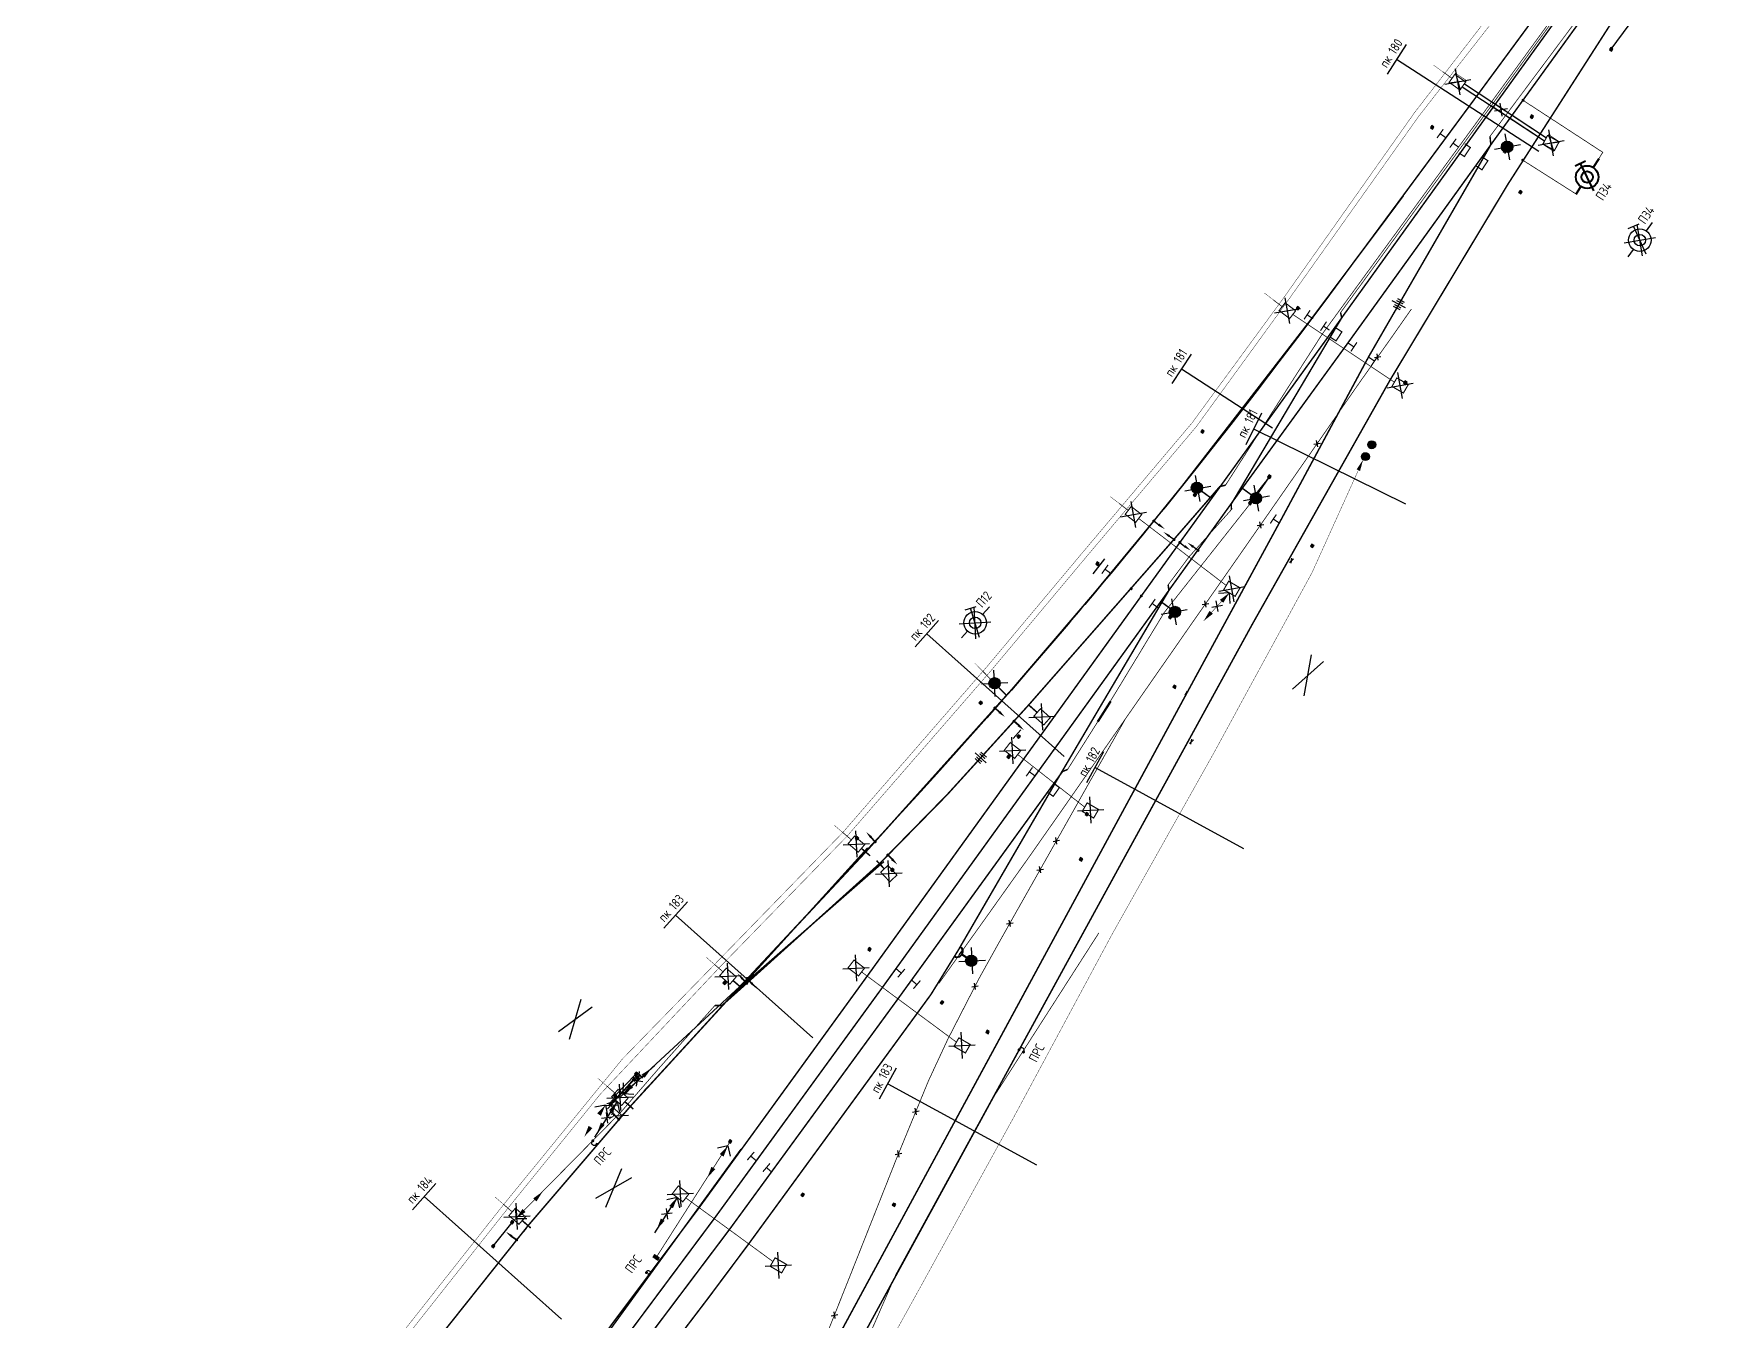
# Model space of a CAD drawing. Header units: metres. Extents: x 7125 to 11673, y -5803 to -4152.
# Drawn here: x 10760.4 to 11205.2, y -5214.4 to -4873 of the extents above; entities that cross this region are included whole.
import ezdxf
from ezdxf.enums import TextEntityAlignment as Align

# ---------------------------------------------------------------- set-up
doc = ezdxf.new("R2010")
doc.units = ezdxf.units.M
doc.linetypes.add('HIDDEN', pattern=[0.375, 0.25, -0.125])
doc.layers.get('Defpoints').update_dxf_attribs({"color": 4})
for name, color, linetype in [('DEMONTAG', 1, 'Continuous'), ('P_piket (новые)', 7, 'Continuous'), ('P_ps_psi_prs_2 ЭТАП', 1, 'Continuous'), ('P_userhelp_стойки', 1, 'Continuous'), ('S_opor', 7, 'Continuous'), ('S_p_podves_1КП', 7, 'Continuous'), ('S_ZIGZAG', 7, 'Continuous'), ('Демонтаж пути', 1, 'Continuous'), ('КС_ОПОРЫ В МАСШТАБЕ', 6, 'Continuous'), ('непрорисоанный путь', 7, 'Continuous')]:
    doc.layers.add(name, color=color, linetype=linetype)
doc.layers.add('N_p_podves_1КП', color=1, linetype='Continuous', lineweight=40)
doc.layers.add('N_p_podves_2КП', color=1, linetype='Continuous', lineweight=40)
doc.styles.add('00 ТЭЛП  25', font='gost.shx', dxfattribs={"height": 2.5})
doc.styles.add('GostB_TTF', font='')
doc.styles.get("Standard").update_dxf_attribs({"font": 'arial.ttf'})
doc.styles.add('Шаблон 1.5', font='simplex.shx', dxfattribs={"height": 1.5})
doc.styles.add('Шаблон 2.5', font='simplex.shx', dxfattribs={"width": 0.7, "oblique": 15, "height": 2.5})
doc.styles.get('GostB_TTF').set_extended_font_data('GOST type B')
doc.linetypes.add('ВЛ2', pattern='A,15.3,-2.35,["WL",GostB_TTF,S=1.5,R=0,X=-1.2,Y=-0.75],-2.35', length=20)
doc.linetypes.add('Волновод', pattern='A,100.7,-7.2,["~",Standard,S=2.5,R=0,X=-2.54,Y=-1.4],-4.35', length=112.25)
doc.linetypes.add('Волновод1', pattern='A,35.8,-2.1,["~",GostB_TTF,S=3,R=0,X=-1.1,Y=-1.05],-2.1', length=40)
doc.linetypes.add('ВОЛС1', pattern='A,33.6,-3.2,["ВОЛС",GostB_TTF,S=1.5,R=0,X=-2.2,Y=-0.75],-3.2', length=40)
doc.dimstyles.new('ISO-25', dxfattribs={"dimtxt": 2.5, "dimasz": 2.5, "dimexe": 1.25, "dimexo": 0.625, "dimtad": 1, "dimtxsty": '00 ТЭЛП  25', "dimblk": 'OBLIQUE', "dimcen": 2.5, "dimadec": 0, "dimazin": 0, "dimtfac": 1, "dimtmove": 0, "dimatfit": 3, "dimfxl": 1, "dimarcsym": 0})

# ---------------------------------------------------------------- blocks, each defined once
blk = doc.blocks.new('*U516')
at = {"const_width": 0.3}
blk.add_lwpolyline([(-1.3, 1.75), (1.3, 1.75), (1.3, -1.75), (-1.3, -1.75)], close=True, dxfattribs=at)
at = {"layer": 'Defpoints'}
blk.add_point((0, 0), dxfattribs=at)
blk = doc.blocks.new('N_KRON')
at = {"color": 0, "ltscale": 0.8, "const_width": 0.2}
blk.add_lwpolyline([(0, 3), (0, 0)], dxfattribs=at)
at = {"color": 1, "ltscale": 0.8, "const_width": 0.2}
blk.add_lwpolyline([(0, 3), (0, 3)], dxfattribs=at)
at = {"layer": 'Defpoints', "ltscale": 0.8, "const_width": 0.1}
blk.add_lwpolyline([(0, 6), (0, 3)], dxfattribs=at)
blk = doc.blocks.new('*U620')
at = {"const_width": 0.3}
blk.add_lwpolyline([(-1.3, 1.75), (1.3, 1.75), (1.3, -1.75), (-1.3, -1.75)], close=True, dxfattribs=at)
at = {"layer": 'Defpoints'}
blk.add_point((0, 0), dxfattribs=at)
at = {"color": 0}
blk.add_blockref('N_KRON', (0, 1.75), dxfattribs=at)
blk = doc.blocks.new('*U623')
at = {"const_width": 0.3}
blk.add_lwpolyline([(-1.3, 1.75), (1.3, 1.75), (1.3, -1.75), (-1.3, -1.75)], close=True, dxfattribs=at)
at = {"layer": 'Defpoints'}
blk.add_point((0, 0), dxfattribs=at)
at = {"color": 0}
blk.add_blockref('N_KRON', (0, 1.75), dxfattribs=at)
blk = doc.blocks.new('S_OPOR_GB')
h = blk.add_hatch(color=256)
edge = h.paths.add_edge_path()
edge.add_arc((0, 0), 1.5, 0, 360)
at = {"ltscale": 0.8}
blk.add_circle((0, 0), 1.5, dxfattribs=at)
blk = doc.blocks.new('S_OPOR_GB_BKONS_BKRON')
blk.add_blockref('S_OPOR_GB', (0, 0))
blk = doc.blocks.new('*U517')
at = {"lineweight": 40, "ltscale": 0.8, "const_width": 0.4}
blk.add_lwpolyline([(0, -1.5), (0, -4.5)], dxfattribs=at)
blk.add_blockref('S_OPOR_GB_BKONS_BKRON', (0, 0))
blk = doc.blocks.new('*U942')
at = {"lineweight": 40, "ltscale": 2}
blk.add_line((0, -1.5), (0, -2.98), dxfattribs=at)
blk.add_arc((0, -4.48), 1.5, 0, 180, dxfattribs=at)
blk.add_blockref('S_OPOR_GB_BKONS_BKRON', (0, 0))
blk = doc.blocks.new('*U176')
at = {"const_width": 0.3}
blk.add_lwpolyline([(-1.3, 1.75), (1.3, 1.75), (1.3, -1.75), (-1.3, -1.75)], close=True, dxfattribs=at)
at = {"color": 0, "ltscale": 0.8, "const_width": 0.4}
blk.add_lwpolyline([(0, -1.75), (0, -4.75)], dxfattribs=at)
at = {"layer": 'Defpoints'}
blk.add_point((0, 0), dxfattribs=at)
at = {"color": 0}
blk.add_blockref('N_KRON', (0, 1.75), dxfattribs=at)
blk = doc.blocks.new('*U515')
at = {"const_width": 0.3}
blk.add_lwpolyline([(-1.3, 1.75), (1.3, 1.75), (1.3, -1.75), (-1.3, -1.75)], close=True, dxfattribs=at)
at = {"color": 0, "ltscale": 0.8, "const_width": 0.4}
blk.add_lwpolyline([(0, -1.75), (0, -4.75)], dxfattribs=at)
at = {"layer": 'Defpoints'}
blk.add_point((0, 0), dxfattribs=at)
blk = doc.blocks.new('*U338')
at = {"lineweight": -3}
for q in [(1.46, 2.42), (2.42, -1.46)]:
    blk.add_line((0, 0), q, dxfattribs=at)
at = {"lineweight": -3, "extrusion": (-1.42859e-17, 9.89743e-17, -1)}
blk.add_solid([(-2.79, 1.3), (-3.07, 0.15), (0, 0)], dxfattribs=at)
at = {"lineweight": -3}
blk.add_solid([(6.99, 1.05), (6.68, 2.19), (9.74, 2.41)], dxfattribs=at)
blk = doc.blocks.new('S_IZ_SECTION')
at = {"color": 0, "lineweight": 30, "ltscale": 0.8}
for p, q in [((-0.15, -1), (-0.15, 1)), ((1, -2), (1, 2)), ((2.17, 1), (2.17, -1))]:
    blk.add_line(p, q, dxfattribs=at)
at = {"color": 7, "ltscale": 0.5, "true_color": 0xffffff, "const_width": 0.313, "flags": 128}
blk.add_lwpolyline([(0.4, 1), (0.4, -1)], dxfattribs=at)
at = {"color": 7, "ltscale": 0.3, "true_color": 0xffffff, "const_width": 0.313, "flags": 128}
blk.add_lwpolyline([(1.61, 1), (1.61, -1)], dxfattribs=at)
at = {"color": 0, "ltscale": 0.8, "style": 'Шаблон 2.5', "flags": 4}
blk.add_attdef('N_IZ_SECTION', text='', height=2.5, dxfattribs=at).set_placement((1.06, 7.68), align=Align.CENTER)
blk = doc.blocks.new('*U531')
at = {"lineweight": -3}
for q in [(1.89, 2.1), (2.1, -1.89)]:
    blk.add_line((0, 0), q, dxfattribs=at)
at = {"lineweight": -3, "extrusion": (4.51556e-18, 9.9898e-17, -1)}
blk.add_solid([(-2.98, 0.75), (-3.04, -0.43), (0, 0)], dxfattribs=at)
at = {"lineweight": -3}
blk.add_solid([(7.06, -0.28), (6.97, 0.9), (10.02, 0.55)], dxfattribs=at)
blk = doc.blocks.new('_Стойка без подкоса')
at = {"layer": 'P_userhelp_стойки', "color": 0, "ltscale": 0.5, "const_width": 0.32}
blk.add_lwpolyline([(0, 0), (0, -1.9), (1.43, -1.9), (-1.43, -1.9)], dxfattribs=at)
blk = doc.blocks.new('*U270')
blk.add_blockref('_Стойка без подкоса', (0, 1.9))
blk = doc.blocks.new('A$C62177B7A')
for p, q in [((-0.335, 0.335), (-0.335, -0.335)), ((0.335, 0.335), (-0.335, 0.335)), ((0.335, -0.335), (0.335, 0.335)), ((-0.335, -0.335), (0.335, -0.335))]:
    blk.add_line(p, q)
at = {"layer": 'Defpoints'}
for p, q in [((-0.335, 0.335), (0.335, -0.335)), ((0.335, 0.335), (-0.335, -0.335)), ((-0.335, 0), (0.335, 0)), ((0, 0.335), (0, -0.335))]:
    blk.add_line(p, q, dxfattribs=at)
blk = doc.blocks.new('*U85')
for p, q in [((0.11, 0.605), (-0.11, 0.605)), ((-0.11, 0.605), (-0.11, 0.065)), ((-0.11, 0.065), (0.11, 0.065)), ((0.11, 0.065), (0.11, 0.605))]:
    blk.add_line(p, q)
at = {"layer": 'Defpoints'}
for p, q in [((0.11, 0.065), (-0.11, 0.605)), ((-0.11, 0.065), (0.11, 0.605)), ((0.11, 0.335), (-0.11, 0.335)), ((0, 0.065), (0, 0.605))]:
    blk.add_line(p, q, dxfattribs=at)
blk.add_blockref('A$C62177B7A', (0, 0.335))
blk = doc.blocks.new('Z_POINT')
at = {"ltscale": 0.8}
h = blk.add_hatch(color=0, dxfattribs=at)
edge = h.paths.add_edge_path()
edge.add_arc((0, 0), 0.411, -180, 180)
blk = doc.blocks.new('*U578')
at = {"xscale": -1, "rotation": 180}
blk.add_blockref('_Стойка без подкоса', (0, -1.9), dxfattribs=at)
blk = doc.blocks.new('_Стойка пер.')
at = {"layer": 'P_userhelp_стойки', "color": 0, "ltscale": 0.5, "const_width": 0.32}
blk.add_lwpolyline([(1.43, 0), (1.43, -1.77), (-1.43, -1.77), (-1.43, 0)], dxfattribs=at)
blk = doc.blocks.new('*U121')
blk.add_blockref('_Стойка пер.', (0, 1.77))
blk = doc.blocks.new('S_ZIG')
h = blk.add_hatch(color=256)
edge = h.paths.add_edge_path()
edge.add_arc((-0.09, 0.06), 0.411, 0, 360)
blk.add_line((-0.09, 0.07), (-0.09, -1.53))
blk.add_solid([(-0.43, -1.53), (0.24, -1.53), (-0.09, -3.53)])
blk = doc.blocks.new('S_KRON')
at = {"lineweight": 40, "ltscale": 0.8, "const_width": 0.2}
blk.add_lwpolyline([(0, 3), (0, 0)], dxfattribs=at)
at = {"layer": 'Defpoints', "lineweight": 40, "ltscale": 0.8, "const_width": 0.1}
blk.add_lwpolyline([(0, 6), (0, 3)], dxfattribs=at)
blk = doc.blocks.new('*U621')
at = {"lineweight": 40, "ltscale": 0.8, "const_width": 0.4}
blk.add_lwpolyline([(0, -1.5), (0, -4.5)], dxfattribs=at)
for name, p in [('S_KRON', (0, 1.5)), ('S_OPOR_GB_BKONS_BKRON', (0, 0))]:
    blk.add_blockref(name, p)
blk = doc.blocks.new('*U622')
for p, q in [((-0.5, 7.47), (-0.5, -18.62)), ((0.5, 7.47), (0.5, -18.62)), ((-0.5, -1.76), (-0.5, -18.62)), ((0.5, -1.76), (0.5, -18.62))]:
    blk.add_line(p, q)
at = {"layer": 'Defpoints'}
for p, q in [((-1.5, 10.97), (1.5, 7.47)), ((1.5, 10.97), (-1.5, 7.47)), ((-1.5, -18.62), (1.5, -22.12)), ((1.5, -18.62), (-1.5, -22.12))]:
    blk.add_line(p, q, dxfattribs=at)
at = {"layer": 'Defpoints', "const_width": 0.15}
for points in [[(-1.5, 10.97), (1.5, 10.97), (1.5, 7.47), (-1.5, 7.47)], [(-1.5, -18.62), (1.5, -18.62), (1.5, -22.12), (-1.5, -22.12)]]:
    blk.add_lwpolyline(points, close=True, dxfattribs=at)
blk = doc.blocks.new('*U158')
at = {"linetype": 'ByBlock'}
for p, q in [((-5.37, 0), (-3, 0)), ((-5.37, 0), (-3, 0)), ((-2.09, -3.47), (2.09, 3.47)), ((-2.09, -3.47), (2.09, 3.47)), ((0.76, 4.27), (3.44, 2.66)), ((0.76, 4.27), (3.44, 2.66)), ((5.71, 0), (3, 0)), ((5.71, 0), (3, 0))]:
    blk.add_line(p, q, dxfattribs=at)
for radius in [3, 3, 1.52, 1.52]:
    blk.add_circle((0, 0), radius, dxfattribs=at)
at = {"style": 'Шаблон 2.5', "flags": 4}
blk.add_attdef('(Л/Р)', (-4.9, 8.74), '', height=2.5, dxfattribs=at)
blk = doc.blocks.new('*U518')
blk.add_blockref('S_OPOR_GB_BKONS_BKRON', (0, 0))
blk = doc.blocks.new('*U559')
for p, q in [((4.68, 16.35), (-4.68, 16.35)), ((0, 16.35), (0, -28.55))]:
    blk.add_line(p, q)
blk = doc.blocks.new('*U188')
for p, q in [((0, 0), (-8, 0)), ((0.375, 0.335), (-0.295, 0.335)), ((-0.295, 0.335), (-0.295, -0.335)), ((0.375, -0.335), (0.375, 0.335)), ((-0.295, -0.335), (0.375, -0.335))]:
    blk.add_line(p, q)
at = {"layer": 'Defpoints'}
for p, q in [((-0.295, -0.335), (0.375, 0.335)), ((-0.295, 0.335), (0.375, -0.335)), ((0.04, 0.335), (0.04, -0.335)), ((-0.295, 0), (0.375, 0))]:
    blk.add_line(p, q, dxfattribs=at)
blk = doc.blocks.new('Z_DEMONT')
at = {"color": 1, "lineweight": -3, "ltscale": 0.8}
for p, q in [((-1.02, 1.01), (0.98, -0.99)), ((-1.02, -0.99), (0.98, 1.01))]:
    blk.add_line(p, q, dxfattribs=at)
blk = doc.blocks.new('D_A_PKOMP')
at = {"lineweight": -3}
for q in [(1.79, 2.19), (11.1, 1.1), (2.19, -1.79)]:
    blk.add_line((0, 0), q, dxfattribs=at)
at = {"lineweight": -3, "extrusion": (0, 1e-16, -1)}
blk.add_solid([(-2.94, 0.88), (-3.06, -0.29), (0, 0)], dxfattribs=at)
at = {"lineweight": -3}
blk.add_solid([(7.07, 0.04), (6.92, 1.21), (9.99, 1)], dxfattribs=at)
at = {"linetype": 'Волновод'}
blk.add_blockref('Z_DEMONT', (5.1, 0.5), dxfattribs=at)
blk = doc.blocks.new('*U909')
at = {"color": 0, "rotation": 193.5599978520517}
blk.add_blockref('D_A_PKOMP', (0, 0), dxfattribs=at)
blk = doc.blocks.new('N_VOZDUSH')
at = {"lineweight": 0, "ltscale": 5, "true_color": 0xffffff}
blk.add_hatch(color=7, dxfattribs=at).paths.add_polyline_path([(0.82, 0.82), (0.18, 0.82), (0.18, -0.71), (0.82, -0.71)])
at = {"lineweight": 0, "const_width": 0.229}
for points in [[(0.08, 0.91), (0.08, -0.8)], [(0.92, 0.91), (0.92, -0.8)]]:
    blk.add_lwpolyline(points, dxfattribs=at)
at = {"color": 7, "lineweight": 0, "ltscale": 5, "true_color": 0xffffff}
blk.add_lwpolyline([(0.82, 0.82), (0.18, 0.82), (0.18, -0.71), (0.82, -0.71)], close=True, dxfattribs=at)
blk = doc.blocks.new('*U921')
at = {"ltscale": 0.8}
h = blk.add_hatch(color=0, dxfattribs=at)
edge = h.paths.add_edge_path()
edge.add_arc((0.05, -0.58), 0.411, 0, 360)
h = blk.add_hatch(color=0, dxfattribs=at)
edge = h.paths.add_edge_path()
edge.add_arc((0.05, -1.43), 0.411, 0, 360)
at = {"color": 0, "ltscale": 0.8}
blk.add_arc((0.36, -1.01), 0.528, 234.2679, 125.7321, dxfattribs=at)
at = {"color": 0, "ltscale": 0.8, "style": 'Шаблон 1.5', "flags": 4}
blk.add_attdef('N_PRS', text='', height=1.5, dxfattribs=at).set_placement((0.24, 0.71), align=Align.CENTER)
blk = doc.blocks.new('*U936')
at = {"lineweight": -3}
for q in [(1.74, 2.23), (2.23, -1.74)]:
    blk.add_line((0, 0), q, dxfattribs=at)
at = {"lineweight": -3, "extrusion": (-2.2821e-18, 9.9974e-17, -1)}
blk.add_solid([(-2.92, 0.95), (-3.06, -0.22), (0, 0)], dxfattribs=at)
at = {"lineweight": -3}
blk.add_solid([(7.06, 0.2), (6.89, 1.37), (9.96, 1.23)], dxfattribs=at)
blk = doc.blocks.new('_Oblique')
at = {"color": 0, "linetype": 'ByBlock', "lineweight": -2}
blk.add_line((-0.5, -0.5), (0.5, 0.5), dxfattribs=at)
blk = doc.blocks.new('*D933')
at = {"layer": 'Defpoints', "color": 0, "lineweight": -2, "transparency": 16777216}
for p, q in [((10913.83, -5156.88), (10912.57, -5158.29)), ((10913.4, -5157.36), (10916.38, -5160.03)), ((10916.81, -5159.56), (10915.54, -5160.96))]:
    blk.add_line(p, q, dxfattribs=at)
at = {"layer": 'Defpoints', "color": 0, "transparency": 16777216}
for p in [(10914.25, -5156.42), (10916.38, -5160.03), (10917.22, -5159.1)]:
    blk.add_point(p, dxfattribs=at)
at = {"layer": 'Defpoints', "color": 0, "lineweight": -2, "transparency": 16777216, "xscale": 2.5, "yscale": 2.5, "zscale": 2.5}
for p, rotation in [((10913.4, -5157.36), 138.0618482460571), ((10916.38, -5160.03), 318.0618482460571)]:
    blk.add_blockref('_Oblique', p, dxfattribs=dict(at, rotation=rotation))
at = {"layer": 'Defpoints', "color": 0, "transparency": 16777216, "insert": (10913.64, -5160.09), "char_height": 2.5, "attachment_point": 5, "rotation": 138.0618, "style": '00 ТЭЛП  25'}
blk.add_mtext('4', dxfattribs=at)
blk = doc.blocks.new('*U937')
at = {"lineweight": -3}
for q in [(-2.53, 1.27), (-1.27, -2.53)]:
    blk.add_line((0, 0), q, dxfattribs=at)
at = {"lineweight": -3, "extrusion": (2.17789e-17, -9.75996e-17, -1)}
blk.add_solid([(2.68, -1.5), (3.05, -0.38), (0, 0)], dxfattribs=at)
at = {"lineweight": -3}
blk.add_solid([(-6.89, -1.58), (-6.49, -2.69), (-9.53, -3.15)], dxfattribs=at)
blk = doc.blocks.new('*U159')
at = {"linetype": 'ByBlock'}
for p, q in [((-5.37, 0), (-3, 0)), ((-5.37, 0), (-3, 0)), ((-2.09, -3.47), (2.09, 3.47)), ((-2.09, -3.47), (2.09, 3.47)), ((0.76, 4.27), (3.44, 2.66)), ((0.76, 4.27), (3.44, 2.66)), ((5.71, 0), (3, 0)), ((5.71, 0), (3, 0))]:
    blk.add_line(p, q, dxfattribs=at)
at = {"color": 1, "linetype": 'ByBlock', "lineweight": 30, "ltscale": 0.5}
for p, q in [((-2.98, -2.98), (2.98, 2.98)), ((-2.98, 2.98), (2.98, -2.98))]:
    blk.add_line(p, q, dxfattribs=at)
at = {"linetype": 'ByBlock'}
for radius in [3, 3, 1.52, 1.52]:
    blk.add_circle((0, 0), radius, dxfattribs=at)
at = {"style": 'Шаблон 2.5', "flags": 4}
blk.add_attdef('(Л/Р)', (-4.83, 8.11), '', height=2.5, dxfattribs=at)
blk = doc.blocks.new('*U955')
at = {"ltscale": 0.8}
h = blk.add_hatch(color=0, dxfattribs=at)
edge = h.paths.add_edge_path()
edge.add_arc((0.05, 0), 0.411, 0, 360)
h = blk.add_hatch(color=0, dxfattribs=at)
edge = h.paths.add_edge_path()
edge.add_arc((0.05, -1.43), 0.411, 0, 360)
at = {"color": 0, "ltscale": 0.8}
blk.add_arc((0.16, -0.72), 0.726, 261.2746, 98.7254, dxfattribs=at)
at = {"color": 0, "ltscale": 0.8, "style": 'Шаблон 1.5', "flags": 4}
blk.add_attdef('N_PRS', text='', height=1.5, dxfattribs=at).set_placement((0.24, 0.71), align=Align.CENTER)
blk = doc.blocks.new('*U1306')
at = {"ltscale": 0.8}
h = blk.add_hatch(color=0, dxfattribs=at)
edge = h.paths.add_edge_path()
edge.add_arc((0.05, -0.11), 0.411, 0, 360)
h = blk.add_hatch(color=0, dxfattribs=at)
edge = h.paths.add_edge_path()
edge.add_arc((0.05, -1.43), 0.411, 0, 360)
at = {"color": 0, "ltscale": 0.8}
blk.add_arc((0.21, -0.77), 0.68, 256.776, 103.224, dxfattribs=at)
at = {"color": 0, "ltscale": 0.8, "style": 'Шаблон 1.5', "flags": 4}
blk.add_attdef('N_PRS', text='', height=1.5, dxfattribs=at).set_placement((0.24, 0.71), align=Align.CENTER)
blk = doc.blocks.new('*U1328')
for p, q in [((4.68, 16.35), (-4.68, 16.35)), ((0, 16.35), (0, -12.44))]:
    blk.add_line(p, q)
blk = doc.blocks.new('*U1307')
for p, q in [((4.68, 16.35), (-4.68, 16.35)), ((0, 16.35), (0, -32.48))]:
    blk.add_line(p, q)
blk = doc.blocks.new('S_OPOR_GB_SIGNAL')
at = {"xscale": 0.7000000000000455, "yscale": 0.7000000000000455, "zscale": 0.7000000000000455}
blk.add_blockref('S_OPOR_GB', (0, 0), dxfattribs=at)
blk = doc.blocks.new('*U1336')
blk.add_blockref('S_OPOR_GB_SIGNAL', (0.07, 0))
blk = doc.blocks.new('Z_A_PROVOD')
at = {"ltscale": 10}
blk.add_solid([(3.02, 0.49), (3.02, -0.51), (0, 0)], dxfattribs=at)
blk = doc.blocks.new('N_OTTG2')
at = {"color": 0, "ltscale": 0.8}
for p, q in [((-8.03, 1), (-8.03, -1)), ((-6.71, 0), (-8.03, 1)), ((-1.37, 0.5), (-7.38, 0.5)), ((-8.03, -1), (-6.71, 0)), ((-1.37, -0.5), (-7.36, -0.5))]:
    blk.add_line(p, q, dxfattribs=at)
blk = doc.blocks.new('Существующие оттяжки')
at = {"linetype": 'Волновод'}
blk.add_blockref('N_OTTG2', (0, 0), dxfattribs=at)

msp = doc.modelspace()

# ---------------------------------------------------------------- linework, layer by layer
at = {"color": 1, "lineweight": -2}
for p, q in [((11093.385, -5013.303), (11094.41, -5012.38)), ((11093.772, -5013.52), (11094.023, -5012.163)), ((11094.141, -5046.952), (11102.343, -5039.566)), ((11097.238, -5048.686), (11099.245, -5037.832)), ((11066.855, -5061.319), (11067.88, -5060.396)), ((11067.242, -5061.536), (11067.493, -5060.179)), ((10902.495, -5139.743), (10905.554, -5129.137)), ((10899.582, -5137.715), (10908.468, -5131.166)), ((10918.911, -5176.535), (10909.365, -5182.077)), ((10916.236, -5174.201), (10912.04, -5184.411))]:
    msp.add_line(p, q, dxfattribs=at)
at = {"linetype": 'Волновод1'}
msp.add_lwpolyline([(10832.713, -5249.965, 0.1, 0.1, 0), (10857.874, -5218.003, 0.1, 0.1, 0), (10884.984, -5183.678, 0.1, 0.1, 0), (10916.511, -5145.024, 0.1, 0.1, 0), (10940.888, -5119.999, 0.1, 0.1, 0), (10974.905, -5084.986, 0.1, 0.1, 0), (11013.236, -5040.876, 0.1, 0.1, 0), (11038.608, -5010.564, 0.1, 0.1, 0), (11067.553, -4976.273, 0.1, 0.1, 0), (11091.817, -4943.138, 0.1, 0.1, 0), (11126.479, -4894.051, 0.1, 0.1, 0), (11158.173, -4852.911, 0.1, 0.1, 0)], format="xyseb", dxfattribs=at)
at = {"linetype": 'ВОЛС1'}
msp.add_lwpolyline([(10833.82, -5250.978, 0.1, 0.1, 0), (10859.035, -5218.952, 0.1, 0.1, 0), (10886.145, -5184.627, 0.1, 0.1, 0), (10910.622, -5154.386, 0.1, 0.1, 0), (10942.05, -5120.948, 0.1, 0.1, 0), (10976.067, -5085.935, 0.1, 0.1, 0), (11014.398, -5041.825, 0.1, 0.1, 0), (11039.769, -5011.513, 0.1, 0.1, 0), (11068.715, -4977.222, 0.1, 0.1, 0), (11092.857, -4943.982, 0.1, 0.1, 0), (11127.645, -4894.948, 0.1, 0.1, 0), (11159.612, -4853.998, 0.1, 0.1, 0)], format="xyseb", dxfattribs=at)
at = {"linetype": 'HIDDEN', "ltscale": 10, "const_width": 0.2}
for points in [[(11058.416, -5042.499), (11062.662, -5036.418), (11066.75, -5030.526), (11071.093, -5024.312), (11076.481, -5016.603), (11081.837, -5008.915), (11087.208, -5001.202), (11093.32, -4992.414), (11099.103, -4984.099), (11106.591, -4973.305), (11111.858, -4965.714), (11120.302, -4953.806), (11125.695, -4946.093)], [(11000.421, -5124.968), (11006.023, -5117.139), (11012.636, -5107.89), (11018.915, -5099.064), (11024.398, -5091.359), (11028.524, -5085.456), (11033.964, -5077.688), (11040.612, -5068.128), (11049.939, -5054.698), (11058.416, -5042.499)], [(10969.263, -5221.646), (10974.085, -5209.526), (10977.309, -5201.422), (10979.811, -5195.108), (10983.033, -5186.975), (10986.739, -5177.613), (10989.132, -5171.564), (10991.683, -5165.344), (10994.022, -5159.651), (10996.174, -5154.413), (10997.633, -5150.862), (10999.328, -5147.216), (11001.067, -5143.475), (11002.788, -5139.775), (11004.993, -5135.478), (11007.125, -5131.324), (11009.577, -5126.546), (11010.967, -5123.836), (11012.509, -5121.059), (11015.735, -5115.248), (11019.967, -5107.715), (11023.774, -5100.98), (11027.258, -5094.818), (11032.359, -5085.777), (11035.939, -5079.422), (11040.31, -5071.663), (11049.953, -5054.66)]]:
    msp.add_lwpolyline(points, dxfattribs=at)
at = {"linetype": 'ВЛ2'}
msp.add_lwpolyline([(10760.413, -5554.002, 0.1, 0.1, 0), (10795.061, -5521.703, 0.1, 0.1, 0), (10821.654, -5493.642, 0.1, 0.1, 0), (10847.794, -5462.471, 0.1, 0.1, 0), (10872.991, -5430.912, 0.1, 0.1, 0), (10894.212, -5397.818, 0.1, 0.1, 0), (10900.012, -5365.634, 0.1, 0.1, 0), (10925.913, -5320.509, 0.1, 0.1, 0), (10953.015, -5282.834, 0.1, 0.1, 0), (10974.527, -5243.507, 0.1, 0.1, 0), (10995.865, -5204.9, 0.1, 0.1, 0), (11020.174, -5160.647, 0.1, 0.1, 0), (11046.285, -5112.043, 0.1, 0.1, 0), (11073.3, -5063.877, 0.1, 0.1, 0), (11099.349, -5016.017, 0.1, 0.1, 0), (11112.875, -4986.094, 0, 0, 0)], format="xyseb", dxfattribs=at)
at = {"layer": 'Defpoints', "color": 5}
for p, q in [((11151.056, -4902.952), (11149.981, -4904.537)), ((11151.459, -4903.206), (11150.383, -4904.792)), ((11065.732, -5048.534), (11066.314, -5047.459)), ((11013.4, -5054.066), (11014.812, -5052.467))]:
    msp.add_line(p, q, dxfattribs=at)
at = {"layer": 'Defpoints'}
for p, q in [((11044.335, -5012.328), (11041.206, -5016.324)), ((11020.136, -5060.025), (11022.147, -5057.712)), ((10981.475, -5089.045), (10946.561, -5127.542)), ((10946.227, -5127.296), (10985.799, -5092.665)), ((11005.821, -5117.419), (11006.612, -5116.314)), ((10947.079, -5126.369), (10948.339, -5125.017)), ((10916.05, -5155.015), (10947.615, -5125.781)), ((10919.641, -5150.453), (10914.245, -5156.419)), ((10922.483, -5153.241), (10923.248, -5152.39)), ((10917.63, -5158.644), (10919.582, -5156.47)), ((10947.868, -5168.995), (10911.521, -5219.183)), ((10891.02, -5189.888), (10890.252, -5190.801))]:
    msp.add_line(p, q, dxfattribs=at)
at = {"layer": 'DEMONTAG', "color": 1, "lineweight": 30, "ltscale": 2}
for p, q in [((11015.354, -5048.869), (11014.995, -5041.878)), ((11011.679, -5045.552), (11018.67, -5045.194)), ((11027.951, -5057.775), (11027.593, -5050.784)), ((11024.277, -5054.459), (11031.268, -5054.101)), ((11020.131, -5066.704), (11019.773, -5059.714)), ((11016.457, -5063.388), (11023.447, -5063.03)), ((11040.815, -5082.51), (11040.456, -5075.519)), ((11037.14, -5079.193), (11044.131, -5078.835)), ((10978.72, -5091.538), (10978.362, -5084.548)), ((10975.045, -5088.222), (10982.036, -5087.864)), ((10987.313, -5099.367), (10986.955, -5092.376)), ((10983.639, -5096.051), (10990.629, -5095.693)), ((11009.41, -5122.477), (11009.052, -5115.486)), ((10944.683, -5126.574), (10944.324, -5119.583)), ((10978.644, -5124.424), (10978.285, -5117.433)), ((11005.736, -5119.161), (11012.726, -5118.803)), ((10941.008, -5123.257), (10947.999, -5122.899)), ((10974.969, -5121.107), (10981.96, -5120.749)), ((11006.695, -5144.95), (11006.337, -5137.959)), ((11003.021, -5141.634), (11010.012, -5141.275)), ((10916.039, -5158.725), (10915.681, -5151.735)), ((10912.365, -5155.409), (10919.356, -5155.051)), ((10932.053, -5184.302), (10931.695, -5177.311)), ((10928.378, -5180.986), (10935.369, -5180.627)), ((10885.011, -5186.996), (10892.002, -5186.638)), ((10888.686, -5190.313), (10888.328, -5183.322)), ((10954.368, -5199.971), (10961.359, -5199.613)), ((10958.043, -5203.287), (10957.684, -5196.296))]:
    msp.add_line(p, q, dxfattribs=at)
at = {"layer": 'N_p_podves_1КП'}
msp.add_lwpolyline([(11166.522, -4864.221, 0.2, 0.2, 0), (11146.678, -4891.513, 0.2, 0.2, 0), (11102.074, -4952.71, 0.2, 0.2, 0), (11076.417, -4992.815, 0.4, 0.4, 0), (11074.893, -4993.188, 0.4, 0.4, 0), (11072.378, -4996.099, 0.4, 0.4, 0), (11061.895, -5008.169, 0.4, 0.4, 0), (11024.194, -5051.155, 0.4, 0.4, 0), (11002.615, -5074.915, 0.4, 0.4, 0), (10984.658, -5093.241, 0.4, 0.4, 0), (10948.089, -5126.21, 0.4, 0.4, 0), (10942.904, -5130.839, 0.4, 0.4, 0), (10940.994, -5130.876, 0.2, 0.2, 0), (10926.445, -5147.213, 0.2, 0.2, 0), (10916.091, -5159.135, 0.2, 0.2, 0), (10887.255, -5188.403, 0, 0, 0)], format="xyseb", dxfattribs=at)
for points, const_width in [([(11044.12, -5053.04), (11060.151, -5026.614), (11083.053, -4997.598)], 0.2), ([(11045.957, -5050.156), (11042.512, -5055.59)], 0.6)]:
    msp.add_lwpolyline(points, dxfattribs=dict(at, const_width=const_width))
at = {"layer": 'N_p_podves_2КП'}
for points in [[(10972.095, -5240.989, 0.2, 0.2, 0), (10988.577, -5203.179, 0.4, 0.4, 0), (11047.929, -5094.65, 0.4, 0.4, 0), (11083.442, -5029.835, 0.4, 0.4, 0), (11120.07, -4964.885, 0.4, 0.4, 0), (11151.236, -4913.062, 0.4, 0.4, 0), (11181.312, -4866.149, 0.4, 0.4, 0), (11198.963, -4839.257, 0.4, 0.4, 0), (11207.134, -4827.333, 0.4, 0.4, 0), (11240.35, -4779.331, 0.4, 0.4, 0), (11271.036, -4735.814, 0.4, 0.4, 0), (11282.911, -4718.611, 0.4, 0.4, 0), (11299.012, -4695.567, 0.4, 0.4, 0), (11322.944, -4661.249, 0.4, 0.4, 0), (11351.542, -4620.051, 0.4, 0.4, 0), (11368.304, -4595.937, 0.4, 0.4, 0), (11382.517, -4575.373, 0.4, 0.4, 0), (11414.116, -4529.83, 0.4, 0.4, 0), (11458.759, -4465.502, 0.4, 0.4, 0), (11549.389, -4335.113, 0.2, 0.2, 0), (11554.912, -4327.161, 0.2, 0.2, 0), (11583.173, -4297.182, 0, 0, 0)], [(10953.583, -5255.868, 0.4, 0.4, 0), (10966.943, -5231.204, 0.4, 0.4, 0), (10991.626, -5185.616, 0.4, 0.4, 0), (11016.439, -5139.788, 0.4, 0.4, 0), (11041.234, -5093.993, 0.4, 0.4, 0), (11066.029, -5048.198, 0.4, 0.4, 0), (11091.477, -5001.345, 0.4, 0.4, 0), (11114.382, -4958.705, 0.4, 0.4, 0), (11143.956, -4907.421, 0.4, 0.4, 0), (11146.749, -4902.516, 0.4, 0.4, 0), (11146.532, -4900.302, 0.2, 0.2, 0), (11173.757, -4863.771, 0.2, 0.2, 0), (11205.436, -4829.811, 0.2, 0.2, 0), (11248.158, -4782.276, 0.2, 0.2, 0)], [(10896.067, -5247.504, 0.4, 0.4, 0), (10940.808, -5187.436, 0.4, 0.4, 0), (10985.444, -5126.051, 0.4, 0.4, 0), (11026.905, -5068.545, 0.4, 0.4, 0), (11061.432, -5020.666, 0.4, 0.4, 0), (11080.853, -4993.636, 0.4, 0.4, 0), (11107.828, -4956.518, 0.4, 0.4, 0), (11150.704, -4897.029, 0.4, 0.4, 0), (11194.693, -4836.143, 0.4, 0.4, 0)], [(10869.248, -5217.198, 0.4, 0.4, 0), (10891.48, -5189.259, 0.4, 0.4, 0), (10918.571, -5157.631, 0.4, 0.4, 0), (10947.666, -5125.825, 0.4, 0.4, 0), (10981.119, -5090.018, 0.4, 0.4, 0), (11019.654, -5047.11, 0.4, 0.4, 0), (11041.649, -5021.381, 0.4, 0.4, 0), (11056.185, -5003.794, 0.4, 0.4, 0), (11065.007, -4992.897, 0.4, 0.4, 0), (11099, -4948.943, 0.4, 0.4, 0), (11113.095, -4930.072, 0.4, 0.4, 0), (11142.089, -4890.864, 0.4, 0.4, 0), (11166.903, -4857.142, 0.4, 0.4, 0)], [(10892.066, -5244.337, 0.4, 0.4, 0), (10936.83, -5184.495, 0.4, 0.4, 0), (10981.436, -5123.007, 0.4, 0.4, 0), (11022.873, -5065.497, 0.4, 0.4, 0), (11074.965, -4993.24, 0.4, 0.4, 0), (11103.466, -4953.679, 0.4, 0.4, 0), (11107.151, -4948.51, 0.4, 0.4, 0), (11146.36, -4893.963, 0.4, 0.4, 0), (11167.764, -4864.266, 0.4, 0.4, 0)], [(10925.483, -5197.651, 0.2, 0.2, 0), (10945.092, -5166.913, 0, 0, 0)]]:
    msp.add_lwpolyline(points, format="xyseb", dxfattribs=at)
at = {"layer": 'N_p_podves_2КП', "const_width": 0.2}
for points in [[(11173.897, -4908.556), (11176.443, -4904.525), (11155.296, -4890.725)], [(11170.654, -4913.605), (11169.374, -4915.599), (11155.255, -4906.63)]]:
    msp.add_lwpolyline(points, dxfattribs=at)
at = {"layer": 'N_p_podves_2КП', "color": 6}
msp.add_lwpolyline([(10979.393, -5220.149, 0.4, 0.4, 0), (11014.488, -5155.816, 0.2, 0.2, 0), (11042.81, -5111.618, 0, 0, 0)], format="xyseb", dxfattribs=at)
at = {"layer": 'S_opor', "color": 1, "lineweight": 30, "ltscale": 2}
for p, q in [((11138.63, -4889.244), (11137.405, -4882.352)), ((11134.572, -4886.41), (11141.464, -4885.185)), ((11147.769, -4893.543), (11151.215, -4892.93)), ((11149.798, -4894.96), (11149.186, -4891.514)), ((11147.763, -4903.698), (11154.655, -4902.473)), ((11151.821, -4906.531), (11150.596, -4899.64)), ((11159.275, -4902.645), (11166.167, -4901.42)), ((11163.334, -4905.478), (11162.109, -4898.586)), ((11089.385, -4947.143), (11096.277, -4945.918)), ((11093.444, -4949.977), (11092.219, -4943.085)), ((11115.884, -4958.975), (11117.607, -4958.669)), ((11116.898, -4959.683), (11116.592, -4957.96)), ((11123.36, -4969.813), (11122.134, -4962.921)), ((11119.301, -4966.98), (11126.193, -4965.754)), ((11099.855, -4981.95), (11101.578, -4981.644)), ((11100.87, -4982.659), (11100.563, -4980.936)), ((11069.709, -4997.114), (11068.484, -4990.222)), ((11065.651, -4994.28), (11072.543, -4993.055)), ((11081.149, -4996.868), (11088.041, -4995.643)), ((11085.207, -4999.702), (11083.982, -4992.81)), ((11048.584, -5001.214), (11055.476, -4999.988)), ((11052.643, -5004.047), (11051.417, -4997.155)), ((11084.822, -5003.541), (11086.545, -5003.235)), ((11085.836, -5004.25), (11085.53, -5002.527)), ((11078.678, -5023.76), (11077.452, -5016.868)), ((11074.619, -5020.927), (11081.511, -5019.701)), ((11059.343, -5027.039), (11066.235, -5025.814)), ((11063.401, -5029.872), (11062.176, -5022.98)), ((11070.235, -5024.485), (11071.958, -5024.179)), ((11071.25, -5025.194), (11070.944, -5023.471)), ((11072.816, -5025.169), (11075.573, -5024.679)), ((11074.44, -5026.303), (11073.949, -5023.546)), ((11030.692, -5087.337), (11032.415, -5087.031)), ((11031.707, -5088.045), (11031.4, -5086.322)), ((11026.397, -5094.971), (11028.12, -5094.665)), ((11027.412, -5095.679), (11027.105, -5093.956)), ((11018.34, -5109.222), (11020.063, -5108.915)), ((11019.355, -5109.93), (11019.049, -5108.207)), ((11010.135, -5126.618), (11009.829, -5124.895)), ((11009.121, -5125.909), (11010.844, -5125.603)), ((10993.44, -5159.124), (10995.163, -5158.818)), ((10994.454, -5159.833), (10994.148, -5158.11)), ((10989.85, -5171.077), (10989.544, -5169.354)), ((10988.836, -5170.369), (10990.559, -5170.062)), ((10971.89, -5213.156), (10973.613, -5212.85)), ((10972.905, -5213.865), (10972.598, -5212.142))]:
    msp.add_line(p, q, dxfattribs=at)
at = {"layer": 'S_opor'}
for points, const_width in [([(11094.364, -4947.608), (11121.189, -4965.5)], 0.2), ([(11053.384, -5001.647), (11076.59, -5019.429)], 0.2), ([(11070.642, -5028.821), (11077.404, -5021.404)], 0.13), ([(11021.31, -5064.268), (11039.071, -5078.235)], 0.2), ([(10979.91, -5121.952), (11005.056, -5140.574)], 0.2), ([(10933.303, -5181.892), (10956.423, -5198.792)], 0.2)]:
    msp.add_lwpolyline(points, dxfattribs=dict(at, const_width=const_width))
at = {"layer": 'S_p_podves_1КП'}
for points in [[(11169.548, -4860.856, 0.2, 0.2, 0), (11147.14, -4891.813, 0.2, 0.2, 0), (11106.922, -4947.036, 0.4, 0.4, 0), (11107.211, -4948.429, 0.4, 0.4, 0), (11103.878, -4954.029, 0.4, 0.4, 0), (11080.578, -4993.362, 0.4, 0.4, 0), (11077.901, -4997.883, 0.4, 0.4, 0), (11077.998, -4999.279, 0.2, 0.2, 0), (11066.711, -5011.86, 0.2, 0.2, 0), (11065.638, -5013.302, 0.2, 0.2, 0), (11061.2, -5019.266, 0.4, 0.4, 0), (11061.387, -5020.766, 0.4, 0.4, 0), (11043.529, -5050.996, 0.4, 0.4, 0), (11031.157, -5072.012, 0.4, 0.4, 0), (11005.562, -5116.153, 0.4, 0.4, 0), (10998.321, -5127.902, 0.4, 0.4, 0), (10949.92, -5194.174, 0.4, 0.4, 0), (10939.155, -5208.596, 0.4, 0.4, 0), (10904.484, -5254.119, 0.4, 0.4, 0)], [(10899.643, -5250.315, 0.4, 0.4, 0), (10944.835, -5190.33, 0.4, 0.4, 0), (10989.552, -5129.092, 0.4, 0.4, 0), (11030.989, -5071.82, 0.4, 0.4, 0), (11033.202, -5068.778, 0.4, 0.4, 0), (11034.53, -5068.244, 0.2, 0.2, 0), (11044.12, -5053.04, 0, 0, 0)]]:
    msp.add_lwpolyline(points, format="xyseb", dxfattribs=at)
at = {"layer": 'Демонтаж пути', "color": 1, "lineweight": 30, "ltscale": 2}
for p, q in [((10919.663, -5149.412), (10922.094, -5149.714)), ((10920.728, -5150.779), (10921.029, -5148.347))]:
    msp.add_line(p, q, dxfattribs=at)
at = {"layer": 'КС_ОПОРЫ В МАСШТАБЕ'}
for p, q in [((11088.048, -4990.569), (11083.31, -4996.546)), ((11083.754, -4996.853), (11088.048, -4990.569))]:
    msp.add_line(p, q, dxfattribs=at)
at = {"layer": 'непрорисоанный путь', "linetype": 'Continuous'}
for points in [[(11123.487, -4916.064), (11117.156, -4924.609), (11109.729, -4934.581), (11103.988, -4942.292), (11096.389, -4952.456), (11090.586, -4960.139), (11084.776, -4967.685), (11077.773, -4976.724), (11072.441, -4983.542), (11068.916, -4988.022), (11066.072, -4991.557), (11060.456, -4998.58), (11058.855, -5000.541)], [(11058.855, -5000.541), (11054.561, -5005.802), (11051.302, -5009.794), (11049.599, -5011.871), (11046.941, -5015.077), (11045.993, -5016.221), (11044.249, -5018.326), (11041.477, -5021.653), (11039.113, -5024.436), (11038.24, -5025.464), (11037.376, -5026.482), (11035.611, -5028.557), (11034.657, -5029.686), (11030.375, -5034.728), (11023.654, -5042.503), (11019.655, -5047.174), (11016.923, -5050.209), (11013.118, -5054.541), (11009.391, -5058.716), (11005.766, -5062.778), (11000.629, -5068.533), (10995.603, -5074.064), (10990.582, -5079.605), (10987.472, -5082.969), (10985.401, -5085.221), (10981.695, -5089.249), (10976.75, -5094.584), (10971.78, -5099.932)]]:
    msp.add_lwpolyline(points, dxfattribs=at)

# ---------------------------------------------------------------- block references
at = {"linetype": 'ВЛ2', "rotation": 245.8257063588361}
msp.add_blockref('Z_A_PROVOD', (11112.875, -4986.094), dxfattribs=at)
for p, rotation in [((10916.668, -5154.237), 202.4803623282554), ((10915.131, -5156.352), 38.1549282288584), ((10931.033, -5181.787), 38.1549282288584)]:
    msp.add_blockref('*U909', p, dxfattribs=dict(rotation=rotation))
at = {"layer": 'N_p_podves_2КП'}
for name, p, rotation in [('Z_POINT', (11155.296, -4890.725), 52.01000671504042), ('Z_POINT', (11155.228, -4906.612), 52.01000671504042), ('S_IZ_SECTION', (11121.874, -4945.714), 62.72374560617865), ('S_ZIG', (11015.347, -5051.907), 48.36904269090132), ('S_ZIG', (11020.413, -5055.423), 48.36904269090132), ('S_IZ_SECTION', (11010.82, -5065.88), 47.2882990936998), ('S_ZIG', (10983.425, -5087.442), 222.9268912345765), ('S_ZIG', (10986.974, -5090.909), 44.869777819114), ('S_ZIG', (10949.341, -5124.992), 222.9268912345765), ('S_ZIG', (10949.676, -5123.662), 42.92689123457645), ('*U937', (10911.973, -5157.281), 38.15492822885836), ('S_ZIG', (10915.431, -5161.07), 226.6182699717766), ('*U531', (10944.453, -5168.083), 234.1719511530772), ('*U936', (10888.297, -5187.368), 38.34294141133468), ('S_ZIG', (10888.349, -5193.087), 232.8308222421577), ('N_VOZDUSH', (10925.188, -5198.115), 55.22639183931015)]:
    msp.add_blockref(name, p, dxfattribs=dict(at, rotation=rotation))
ref = msp.add_blockref('*U158', (11172.276, -4911.08), dxfattribs=dict(at, rotation=57.28996722448122))
ref.add_attrib('(Л/Р)', 'П34', dxfattribs={"layer": '0', "height": 2.5, "rotation": 57.28997, "style": '00 ТЭЛП  25', "flags": 4}).set_placement((11177.086, -4917.919), align=Align.BOTTOM_LEFT)
at = {"layer": 'P_piket (новые)'}
for name, p, rotation in [('*U559', (11135.499, -4888.719), 57.04633238623526), ('*U1328', (11078.454, -4970.852), 57.04633238623526), ('*U559', (11098.524, -4985.134), 63.68141299270437), ('*U1307', (11009.388, -5043.143), 48.20241824659605), ('*U559', (11056.155, -5075.53), 61.38498525302752), ('*U1307', (10942.797, -5117.746), 48.20241824659605), ('*U559', (11001.189, -5159.454), 61.38498525302752), ('*U1307', (10876.119, -5192.446), 48.20241824659605)]:
    msp.add_blockref(name, p, dxfattribs=dict(at, rotation=rotation))
at = {"layer": 'P_ps_psi_prs_2 ЭТАП', "color": 1}
ref = msp.add_blockref('*U1306', (11021.547, -5142.592), dxfattribs=dict(at, rotation=62.50867363321693))
ref.add_attrib('N_PRS', 'ПРС', dxfattribs={"layer": '0', "color": 0, "ltscale": 0.8, "height": 2.5, "rotation": 62.50867, "style": '00 ТЭЛП  25'}).set_placement((11028.098, -5144.347), align=Align.BOTTOM_CENTER)
ref = msp.add_blockref('*U955', (10908.684, -5166.716), dxfattribs=dict(at, xscale=-1, rotation=49.09480945151826))
ref.add_attrib('N_PRS', 'ПРС', dxfattribs={"layer": '0', "color": 0, "ltscale": 0.8, "height": 2.5, "rotation": 49.09481, "style": '00 ТЭЛП  25'}).set_placement((10912.728, -5172.162), align=Align.BOTTOM_CENTER)
ref = msp.add_blockref('*U921', (10922.374, -5201.427), dxfattribs=dict(at, rotation=54.00381400186205))
ref.add_attrib('N_PRS', 'ПРС', dxfattribs={"layer": '0', "color": 0, "ltscale": 0.8, "height": 2.5, "rotation": 54.00381, "style": '00 ТЭЛП  25'}).set_placement((10921.023, -5200.604), align=Align.BOTTOM_CENTER)
at = {"layer": 'P_userhelp_стойки'}
for name, p, rotation in [('*U578', (11133.308, -4899.569), 54.48659321359828), ('*U578', (11136.731, -4902.095), 54.48659321359828), ('*U121', (11140.541, -4904.441), 56.67633803528926), ('*U121', (11145.184, -4907.96), 56.67633803528926), ('*U578', (11098.033, -4947.621), 56.21698903647071), ('*U578', (11102.395, -4950.642), 56.21698903647071), ('*U121', (11106.495, -4953.351), 57.04135302604298), ('*U578', (11110.443, -4956.141), 236.2169890364707), ('*U578', (11115.895, -4959.888), 236.2169890364707), ('*U578', (11089.081, -5001.797), 55.99349753665744), ('*U578', (11044.445, -5015.122), 54.62389233788245), ('Z_POINT', (11051.386, -5020.294), 59.20649886415706), ('Z_POINT', (11054.067, -5022.227), 59.20649886415706), ('*U270', (11056.941, -5024.205), 234.6238923378825), ('*U270', (11024.389, -5068.868), 234.6238923378825), ('*U121', (11031.546, -5074.199), 54.62389233788245), ('*U270', (10990.447, -5122.284), 49.52473910206434), ('*U270', (10994.579, -5125.323), 49.52473910206434), ('*U270', (10950.515, -5170.791), 229.5247391020644), ('*U270', (10954.685, -5173.846), 229.5247391020644)]:
    msp.add_blockref(name, p, dxfattribs=dict(at, rotation=rotation))
at = {"layer": 'S_opor'}
for name, p, rotation in [('*U623', (11137.885, -4885.91), 54.49773160412069), ('*U622', (11145.699, -4890.839), 56.6603796601592), ('*U518', (11151.078, -4903.069), 233.9744981199786), ('*U516', (11162.71, -4902.031), 241.9576786340744), ('*U620', (11092.809, -4946.535), 52.44528590671388), ('*U516', (11122.703, -4966.378), 239.9052329366676), ('*U1336', (11115.219, -4982.053), 233.85877635235), ('*U1336', (11113.534, -4985.193), 233.85877635235), ('*U517', (11068.833, -4993.51), 53.85877635235008), ('*U620', (11051.996, -5000.58), 52.44528590671388), ('*U517', (11084.487, -4996.29), 233.85877635235), ('*U516', (11078.104, -5020.307), 239.9052329366676), ('*U517', (11062.999, -5026.44), 233.85877635235), ('*U338', (11077.404, -5021.404), 213.7215990557026), ('*U621', (11015.175, -5045.373), 44.5017844792912), ('*U515', (11027.772, -5054.28), 228.3833108296669), ('*U516', (11019.923, -5063.202), 52.44528590671388), ('*U516', (11040.585, -5079.112), 239.9052329366676), ('*U176', (10978.541, -5088.043), 49.56675775027001), ('*U515', (10987.134, -5095.872), 223.2600221549451), ('*U942', (11009.001, -5118.979), 236.5674660653711), ('*U176', (10944.503, -5123.079), 49.02929034565394), ('*U516', (10978.509, -5120.903), 52.44528590671388), ('*U516', (11006.57, -5141.452), 239.9052329366676), ('*U176', (10915.825, -5155.233), 49.02929034565394), ('Существующие оттяжки', (10915.762, -5155.248), 228.055390576056), ('*U176', (10888.599, -5186.758), 49.02929034565394), ('*U516', (10931.915, -5180.826), 52.44528590671388), ('*U516', (10957.846, -5199.792), 239.9052329366676)]:
    msp.add_blockref(name, p, dxfattribs=dict(at, rotation=rotation))
at = {"layer": 'S_opor', "color": 1}
ref = msp.add_blockref('*U159', (11186.26, -4927.814), dxfattribs=dict(at, rotation=55.0274546736678))
ref.add_attrib('(Л/Р)', 'П34', dxfattribs={"layer": '0', "height": 2.5, "rotation": 55.02745, "style": '00 ТЭЛП  25', "flags": 4}).set_placement((11188.241, -4924.198), align=Align.BOTTOM_LEFT)
ref = msp.add_blockref('*U159', (11010.012, -5029.339), dxfattribs=dict(at, rotation=48.19830986033998))
ref.add_attrib('(Л/Р)', 'П12', dxfattribs={"layer": '0', "height": 2.5, "rotation": 48.19831, "style": '00 ТЭЛП  25', "flags": 4}).set_placement((11012.408, -5025.984), align=Align.BOTTOM_LEFT)
at = {"layer": 'S_ZIGZAG'}
for p, rotation in [((11057.483, -5002.283), 53.87173426778367), ((11062.661, -5007.311), 233.8717342677837), ((11064.362, -5007.987), 53.87173426778367), ((11069.021, -5010.15), 233.8717342677837)]:
    msp.add_blockref('S_ZIG', p, dxfattribs=dict(at, rotation=rotation))
at = {"layer": 'КС_ОПОРЫ В МАСШТАБЕ'}
for name, p, rotation in [('*U188', (11178.684, -4877.169), 233.5474066751497), ('*U85', (11131.482, -4898.107), 53.73272394634282), ('*U85', (11157.917, -4895.267), 55.85507935613044), ('*U85', (11154.868, -4915.285), 53.68711438010265), ('*U85', (11095.859, -4946.082), 53.73272394634282), ('*U85', (11124.366, -4965.83), 54.60873700586502), ('*U85', (11070.559, -4978.794), 53.71297268899307), ('*U188', (11088.024, -4990.601), 53.71297269014705), ('*U85', (11068.561, -4995.586), 53.71297268899307), ('*U85', (11083.228, -4997.726), 53.71297268899307), ('*U85', (11083.797, -4996.904), 53.71297268899307), ('*U85', (11099.696, -5009.12), 55.29608485689414), ('*U85', (11042.719, -5013.861), 53.71297268899307), ('*U85', (11062.021, -5027.97), 53.71297268899307), ('*U85', (11063.179, -5046.455), 61.57492323693121), ('*U85', (11011.713, -5050.788), 45.99119411669469), ('*U85', (11021.771, -5059.743), 45.99119411669469), ('*U85', (11019.193, -5065.075), 51.40115348400445), ('*U85', (11039.896, -5080.302), 51.40115348400445), ('*U85', (10978.962, -5086.703), 45.99119411669469), ('*U85', (11038.394, -5092.245), 61.57492323591141), ('*U85', (10988.283, -5095.141), 45.99119411669469), ('*U85', (10982.275, -5116.136), 54.083658116371), ('*U85', (11009.721, -5118.595), 51.40115348400445), ('*U85', (10943.88, -5125.044), 45.99119411669469), ('*U85', (11001.503, -5130.268), 51.40115348400445), ('*U85', (11013.601, -5138.049), 61.57492323692542), ('*U188', (10919.613, -5150.481), 45.95458850377759), ('*U188', (10914.607, -5154.761), 225.9545885037776), ('*U85', (10920.41, -5149.243), 45.99119411669469), ('*U85', (10914.292, -5156.465), 45.99119411669469), ('*U85', (10913.624, -5157.208), 45.99119411669469), ('*U85', (10945.343, -5167.104), 51.40115348400445), ('*U85', (10964.579, -5181.288), 51.40115348400445), ('*U85', (10988.8, -5183.872), 61.5749232353607), ('*U188', (10882.264, -5194.655), 231.4011534713867), ('*U85', (10887.516, -5188.612), 51.40115348400445)]:
    msp.add_blockref(name, p, dxfattribs=dict(at, rotation=rotation))

# ---------------------------------------------------------------- texts
at = {"layer": 'P_piket (новые)', "style": '00 ТЭЛП  25'}
for s, rotation, p in [('пк 180', 57.04633, (11120.296, -4878.213)), ('пк 181', 57.04633, (11063.251, -4960.346)), ('пк 181', 63.68141, (11082.209, -4976.455)), ('пк 182', 48.20242, (10995.981, -5030.424)), ('пк 182', 61.38499, (11040.2, -5066.204)), ('пк 183', 48.20242, (10929.39, -5105.027)), ('пк 183', 61.38499, (10985.235, -5150.128)), ('пк 184', 48.20242, (10862.712, -5179.728))]:
    msp.add_text(s, height=2.5, rotation=rotation, dxfattribs=at).set_placement(p, align=Align.MIDDLE)

# ---------------------------------------------------------------- dimensions: what is measured, and where the dimension line sits
at = {"layer": 'Defpoints'}
dim = msp.add_linear_dim(base=(10916.38, -5160.034), p1=(10914.245, -5156.419), p2=(10917.224, -5159.095), angle=138.06185, dimstyle='ISO-25', dxfattribs=at)
dim.commit()
dim.dimension.update_dxf_attribs({"geometry": '*D933', "text_midpoint": (10913.638, -5160.091)})

doc.saveas('drawing.dxf')
